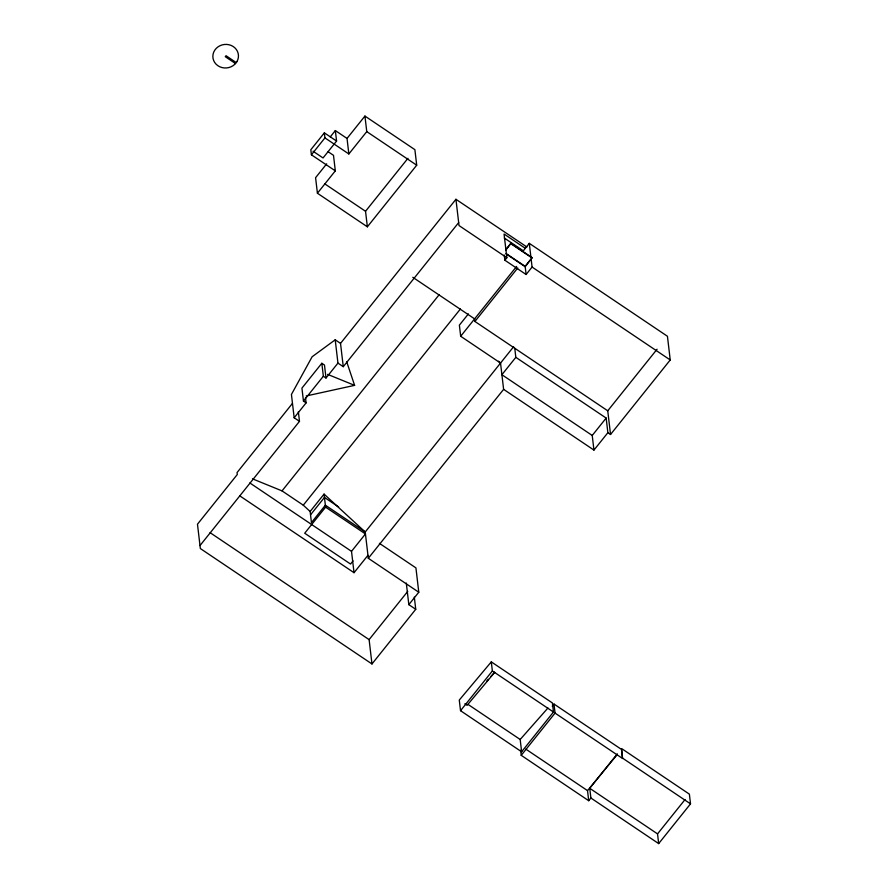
<?xml version="1.0" encoding="UTF-8"?>
<svg xmlns="http://www.w3.org/2000/svg" width="888" height="888" viewBox="0 0 888 888"><rect width="100%" height="100%" fill="white"/><g stroke="black" fill="none" stroke-linecap="round" stroke-linejoin="round"><path stroke-width="1.33" d="M324.353 132.845L310.822 149.739L311.411 154.79L335.32 170.862L317.416 193.229L367.366 226.817L416.705 165.201L414.885 149.661L364.935 116.073L347.03 138.439L348.851 153.968L324.941 137.895L324.353 132.845L336.574 141.059L323.043 157.953L313.042 151.226M311.411 154.79L324.941 137.895M330.269 136.907L335.342 130.569L347.03 138.439M326.673 163.847L315.584 177.689L317.416 193.229M348.851 153.968L366.766 131.613L364.935 116.073M367.366 226.817L365.534 211.277L407.958 158.308M321.833 363.281L323.354 376.235L326.007 378.022L324.486 365.068L321.833 363.281L301.931 388.123L303.452 401.076L306.116 402.863L294.172 417.771L299.489 421.345L200 545.565M292.418 403.441L237.052 472.571L237.285 474.514L197.48 524.197L200.344 548.54L371.972 663.958L415.739 609.301L414.319 597.125M294.172 417.771L291.431 394.461L312.11 356.776L335.209 339.804L337.951 363.114L343.268 366.689L340.526 343.379L455.933 199.289L526.895 246.997M303.452 401.076L323.354 376.235M326.007 378.022L337.951 363.114M343.268 366.689L458.674 222.588M252.47 478.843L282.029 490.886L439.149 294.716M505.883 249.572L510.866 243.356L532.112 257.653L525.197 266.733L526.107 274.503L504.85 260.217L504.251 255.034M505.927 249.961L510.866 243.356M282.029 490.886L303.274 505.183L460.406 309.002M504.85 260.217L506.848 257.731L504.062 234.032L525.319 248.329M513.641 346.697L365.223 532.001L325.374 505.205L311.444 522.599L310.134 511.499L324.065 494.105L365.223 532.001L368.309 558.286L418.781 592.229L408.835 604.65L415.739 609.301M468.387 313.919L459.374 325.163L460.683 336.263L500.532 363.07L503.618 389.344L368.309 558.286M310.534 514.829L324.453 497.435L338.672 506.993M514.763 348.263L515.828 357.331L606.16 418.07L607.869 432.7L610.533 434.487L670.229 359.962L667.443 336.263L529.292 243.356L523.321 250.816L504.306 238.028M460.683 336.263L516.605 266.433M324.065 494.105L325.596 507.148L304.706 533.233L350.538 564.047L353.036 560.916M610.533 434.487L607.747 410.8L474.914 321.467L517.771 267.954M526.007 265.279L530.269 259.962M526.107 274.503L532.079 267.055L531.124 258.896M239.793 495.87L354.035 572.705L351.515 551.337L365.445 533.943L325.596 507.148M515.828 357.331L501.898 374.714L592.229 435.464L593.95 450.094L503.618 389.344M354.035 572.705L367.954 555.311M371.972 663.958L369.108 639.615L407.736 591.386M607.747 410.8L657.065 349.228M592.229 435.464L606.16 418.07M593.95 450.094L607.869 432.7M460.528 710.689L492.363 670.94L491.297 661.871L552.403 702.963L553.468 712.032L521.622 751.781L460.528 710.689L459.274 700.066L491.297 661.871M617.315 753.868L589.743 788.3L590.886 798.012L588.711 800.721L521.234 755.333L555.056 713.097L553.99 704.04L621.478 749.417L622.544 758.485L555.056 713.097M622.544 758.485L621.578 748.551L689.377 794.138L690.52 803.851L658.674 843.6L590.886 798.012M658.674 843.6L657.542 833.888L685.07 799.511M552.247 706.149L553.99 704.04M588.711 800.721L587.523 790.62L617.227 754.567M494.66 672.427L467.088 705.327L464.857 703.818M486.58 681.329L488.367 679.298M491.053 676.256L494.627 672.194M521.622 751.781L520.179 739.482L547.929 708.036M306.171 395.97L354.612 385.359L346.686 361.749M327.628 374.37L354.612 385.359M366.766 131.613L416.705 165.201M510.911 243.745L532.156 258.042M236.252 62.593L226.04 55.722L225.275 56.677L235.487 63.548M532.079 267.055L670.229 359.962M506.138 253.557L524.031 265.601M506.182 253.946L525.197 266.733M506.848 257.731L459.029 225.563L455.933 199.289M328.183 151.759L333.5 155.333L335.32 170.862M324.675 183.794L365.534 211.277M412.809 277.311L474.614 318.87L474.914 321.467M335.209 339.804L340.526 343.379M379.409 543.334L415.928 567.887L418.781 592.229M249.872 482.972L351.515 551.337M622.721 758.252L690.52 803.851M492.363 670.94L553.468 712.032M468.02 704.406L520.179 739.482M210.068 532.656L369.108 639.615M589.743 788.3L657.542 833.888M525.763 749.084L587.523 790.62M498.523 361.216L500.532 363.07M303.274 505.183L310.134 511.499M529.292 243.356L530.969 257.598M520.634 750.282L521.234 755.333M406.293 583.016L408.835 604.65M335.342 130.569L336.574 141.059M305.505 397.68L306.116 402.863M298.357 411.743L299.489 421.345M236.819 61.783L234.809 64.28A12.821 11.788 -6.7 0 1 213.675 60.573A12.821 11.788 -6.7 0 1 226.618 44.411A12.821 11.788 -6.7 0 1 236.819 61.783"/></g></svg>
